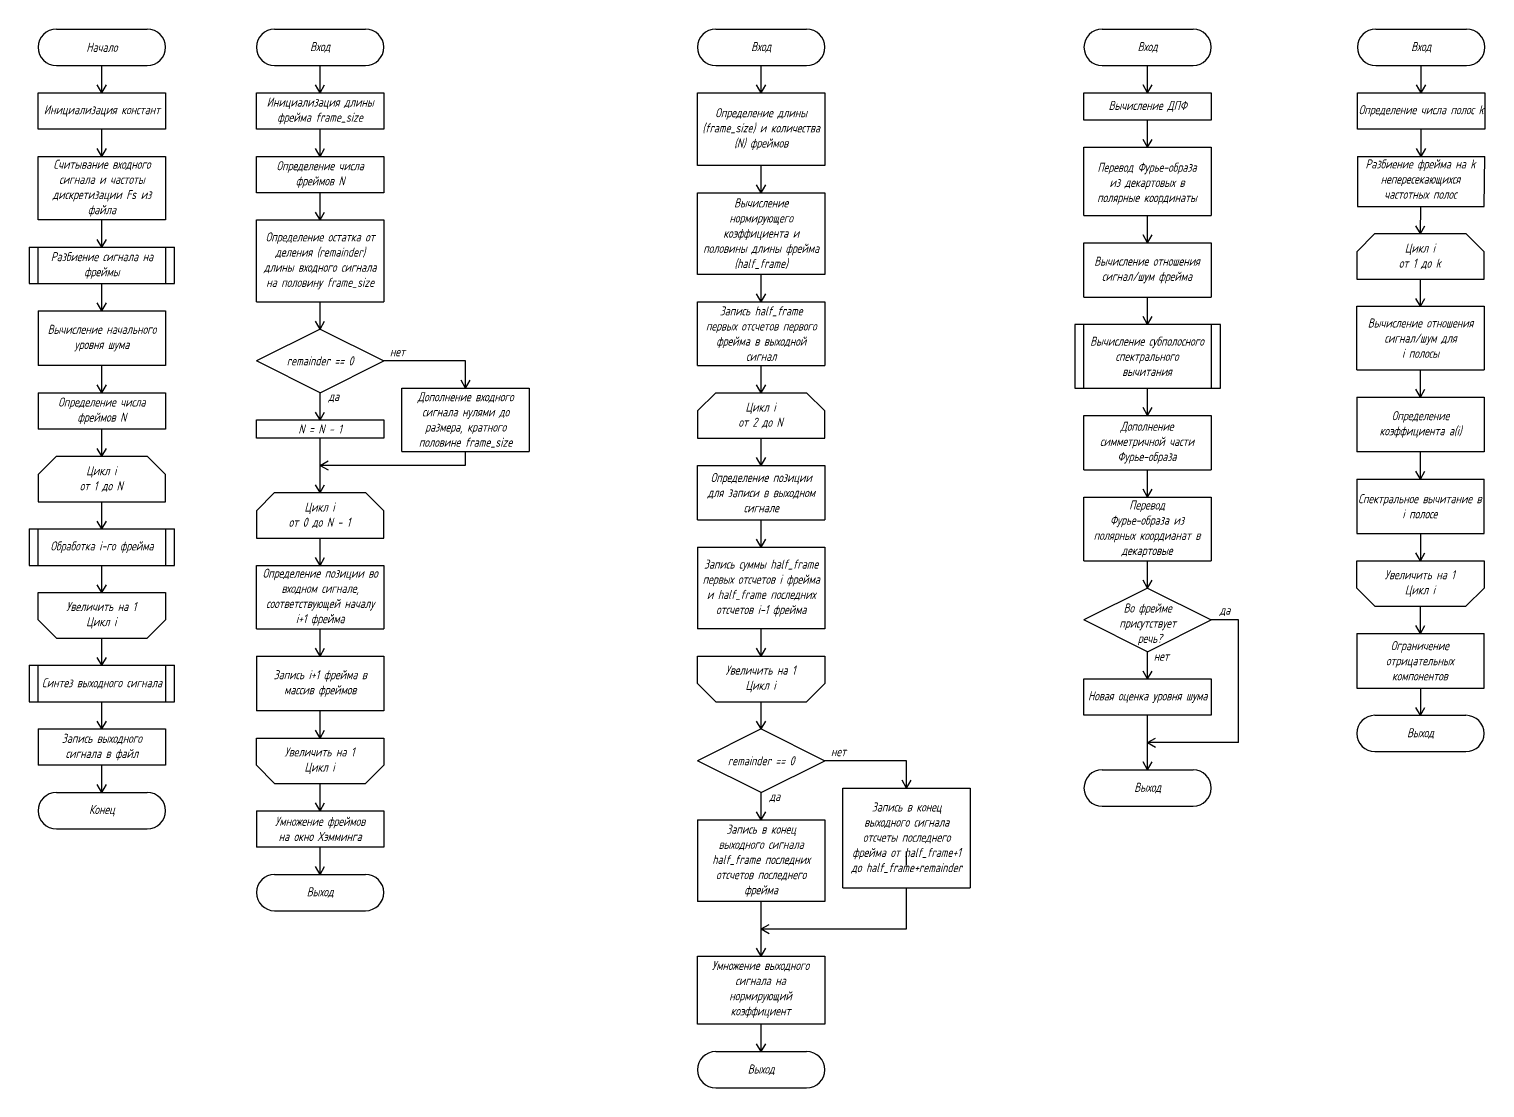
# Model space of a CAD drawing. Extents: x 1752 to 3361, y -1594 to 668.
# Drawn here: x 1760 to 3361, y -1594 to -429 of the extents above; entities that cross this region are included whole.
import ezdxf

# ---------------------------------------------------------------- set-up
doc = ezdxf.new("R2010")
doc.units = 0
doc.header["$MEASUREMENT"] = 0
doc.layers.get('0').update_dxf_attribs({"linetype": 'CONTINUOUS'})
doc.layers.add('текст', color=7, linetype='CONTINUOUS', lineweight=30)
doc.styles.add('стиль1', font='romans.shx', dxfattribs={"width": 0.75, "oblique": 15, "height": 3.5})

msp = doc.modelspace()

# ---------------------------------------------------------------- linework, layer by layer
for p, q in [((1790, -428.7), (1890, -428.7)), ((2030, -428.7), (2130, -428.7)), ((2515, -428.7), (2615, -428.7)), ((2940, -428.7), (3040, -428.7)), ((3240.8, -428.7), (3340.8, -428.7)), ((1790, -468.7), (1890, -468.7)), ((1840, -498.7), (1840, -468.7)), ((2030, -468.7), (2130, -468.7)), ((2080, -498.7), (2080, -468.7)), ((2515, -468.7), (2615, -468.7)), ((2565, -498.7), (2565, -468.7)), ((2940, -468.7), (3040, -468.7)), ((2990, -498.7), (2990, -468.7)), ((3240.8, -468.7), (3340.8, -468.7)), ((3290.8, -498.7), (3290.8, -468.7)), ((1840, -498.7), (1835, -490)), ((1840, -498.7), (1845, -490)), ((2080, -498.7), (2075, -490)), ((2080, -498.7), (2085, -490)), ((2565, -498.7), (2560, -490)), ((2565, -498.7), (2570, -490)), ((2990, -498.7), (2985, -490)), ((2990, -498.7), (2995, -490)), ((3290.8, -498.7), (3285.8, -490)), ((3290.8, -498.7), (3295.8, -490)), ((1770, -498.7), (1910, -498.7)), ((1770, -538.7), (1770, -498.7)), ((1910, -498.7), (1910, -538.7)), ((2010, -498.7), (2150, -498.7)), ((2010, -538.7), (2010, -498.7)), ((2150, -498.7), (2150, -538.7)), ((2495, -498.7), (2635, -498.7)), ((2495, -578.7), (2495, -498.7)), ((2635, -498.7), (2635, -578.7)), ((2920, -498.7), (3060, -498.7)), ((2920, -528.7), (2920, -498.7)), ((3060, -498.7), (3060, -528.7)), ((3220.8, -498.7), (3360.8, -498.7)), ((3220.8, -538.7), (3220.8, -498.7)), ((3360.8, -498.7), (3360.8, -538.7)), ((1910, -538.7), (1770, -538.7)), ((1840, -568.7), (1840, -538.7)), ((2150, -538.7), (2010, -538.7)), ((2080, -568.7), (2080, -538.7)), ((3060, -528.7), (2920, -528.7)), ((2990, -558.7), (2990, -528.7)), ((3360.8, -538.7), (3220.8, -538.7)), ((3290.8, -568.7), (3290.8, -538.7)), ((1840, -568.7), (1835, -560)), ((1840, -568.7), (1845, -560)), ((2080, -568.7), (2075, -560)), ((2080, -568.7), (2085, -560)), ((2920, -558.7), (3060, -558.7)), ((2920, -633.7), (2920, -558.7)), ((2990, -558.7), (2985, -550)), ((2990, -558.7), (2995, -550)), ((3060, -558.7), (3060, -633.7)), ((3290.8, -568.7), (3285.8, -560)), ((3290.8, -568.7), (3295.8, -560)), ((1770, -568.7), (1910, -568.7)), ((1770, -638.7), (1770, -568.7)), ((1910, -568.7), (1910, -638.7)), ((2010, -568.7), (2150, -568.7)), ((2010, -608.7), (2010, -568.7)), ((2150, -568.7), (2150, -608.7)), ((3220.8, -568.7), (3360.8, -568.7)), ((3220.8, -568.7), (3220.8, -623.7)), ((3360, -623.7), (3360.8, -568.7)), ((2635, -578.7), (2495, -578.7)), ((2565, -608.7), (2565, -578.7)), ((2565, -608.7), (2560, -600)), ((2565, -608.7), (2570, -600)), ((2150, -608.7), (2010, -608.7)), ((2080, -638.7), (2080, -608.7)), ((2495, -608.7), (2635, -608.7)), ((2495, -698.7), (2495, -608.7)), ((2635, -608.7), (2635, -698.7)), ((3220.8, -623.7), (3360, -623.7)), ((3290, -653.7), (3290.4, -623.7)), ((1910, -638.7), (1770, -638.7)), ((1840, -668.7), (1840, -638.7)), ((2010, -638.7), (2150, -638.7)), ((2010, -728.7), (2010, -638.7)), ((2080, -638.7), (2075, -630)), ((2080, -638.7), (2085, -630)), ((2150, -638.7), (2150, -728.7)), ((2920, -633.7), (3060, -633.7)), ((2990, -663.7), (2990, -633.7)), ((2990, -663.7), (2985, -655)), ((2990, -663.7), (2995, -655)), ((3240, -653.7), (3220, -673.7)), ((3240, -653.7), (3340, -653.7)), ((3290, -653.7), (3285, -645)), ((3290, -653.7), (3295, -645)), ((3340, -653.7), (3360, -673.7)), ((1760, -668.7), (1920, -668.7)), ((1760, -668.7), (1760, -708.7)), ((1770, -708.7), (1770, -668.7)), ((1840, -668.7), (1835, -660)), ((1840, -668.7), (1845, -660)), ((1910, -668.7), (1910, -708.7)), ((1920, -708.7), (1920, -668.7)), ((2920, -663.7), (3060, -663.7)), ((2920, -723.7), (2920, -663.7)), ((3060, -663.7), (3060, -723.7)), ((3220, -673.7), (3220, -703.7)), ((3360, -703.7), (3360, -673.7)), ((2635, -698.7), (2495, -698.7)), ((2565, -728.7), (2565, -698.7)), ((3220, -703.7), (3360, -703.7)), ((3290, -733.7), (3290, -703.7)), ((1760, -708.7), (1920, -708.7)), ((1840, -738.7), (1840, -708.7)), ((2565, -728.7), (2560, -720)), ((2565, -728.7), (2570, -720)), ((1840, -738.7), (1835, -730)), ((1840, -738.7), (1845, -730)), ((2010, -728.7), (2150, -728.7)), ((2080, -758.7), (2080, -728.7)), ((2495, -728.7), (2635, -728.7)), ((2495, -798.7), (2495, -728.7)), ((2635, -728.7), (2635, -798.7)), ((2920, -723.7), (3060, -723.7)), ((2990, -753.7), (2990, -723.7)), ((3220, -733.7), (3360, -733.7)), ((3220, -803.7), (3220, -733.7)), ((3290, -733.7), (3285, -725)), ((3290, -733.7), (3295, -725)), ((3360, -733.7), (3360, -803.7)), ((1770, -738.7), (1910, -738.7)), ((1770, -738.7), (1770, -798.7)), ((1910, -738.7), (1910, -798.7)), ((2080, -758.7), (2075, -750)), ((2080, -758.7), (2085, -750)), ((2990, -753.7), (2985, -745)), ((2990, -753.7), (2995, -745)), ((2080, -758.7), (2010, -793.7)), ((2080, -758.7), (2150, -793.7)), ((2910, -753.7), (2910, -823.7)), ((3070, -753.7), (2910, -753.7)), ((2920, -823.7), (2920, -753.7)), ((3060, -753.7), (3060, -823.7)), ((3070, -823.7), (3070, -753.7)), ((1910, -798.7), (1770, -798.7)), ((1840, -828.7), (1840, -798.7)), ((2080, -828.7), (2010, -793.7)), ((2080, -828.7), (2150, -793.7)), ((2240, -793.7), (2150, -793.7)), ((2240, -823.7), (2240, -793.7)), ((2495, -798.7), (2635, -798.7)), ((2565, -828.7), (2565, -798.7)), ((2240, -823.7), (2235, -815)), ((2240, -823.7), (2245, -815)), ((3220, -803.7), (3360, -803.7)), ((3290, -833.7), (3290, -803.7)), ((1770, -828.7), (1910, -828.7)), ((1770, -828.7), (1770, -868.7)), ((1840, -828.7), (1835, -820)), ((1840, -828.7), (1845, -820)), ((1910, -828.7), (1910, -868.7)), ((2080, -858.7), (2080, -828.7)), ((2170, -823.7), (2310, -823.7)), ((2170, -893.6), (2170, -823.7)), ((2310, -823.7), (2310, -893.6)), ((2515, -828.7), (2495, -848.7)), ((2515, -828.7), (2615, -828.7)), ((2565, -828.7), (2560, -820)), ((2565, -828.7), (2570, -820)), ((2615, -828.7), (2635, -848.7)), ((2910, -823.7), (3070, -823.7)), ((2990, -853.7), (2990, -823.7)), ((3290, -833.7), (3285, -825)), ((3290, -833.7), (3295, -825)), ((2990, -853.7), (2985, -845)), ((2990, -853.7), (2995, -845)), ((3220, -833.7), (3360, -833.7)), ((3220, -833.7), (3220, -893.7)), ((3360, -833.7), (3360, -893.7)), ((2010, -858.7), (2150, -858.7)), ((2010, -878.7), (2010, -858.7)), ((2080, -858.7), (2075, -850)), ((2080, -858.7), (2085, -850)), ((2150, -858.7), (2150, -878.7)), ((2495, -848.7), (2495, -878.7)), ((2635, -878.7), (2635, -848.7)), ((2920, -853.7), (3060, -853.7)), ((2920, -913.7), (2920, -853.7)), ((3060, -853.7), (3060, -913.7)), ((1910, -868.7), (1770, -868.7)), ((1840, -898.7), (1840, -868.7)), ((2150, -878.7), (2010, -878.7)), ((2080, -938.7), (2080, -878.7)), ((2495, -878.7), (2635, -878.7)), ((2565, -908.7), (2565, -878.7)), ((1840, -898.7), (1835, -890)), ((1840, -898.7), (1845, -890)), ((2170, -893.6), (2310, -893.6)), ((2240, -908.6), (2240, -893.6)), ((3360, -893.7), (3220, -893.7)), ((3290, -923.7), (3290, -893.7)), ((1790, -898.7), (1770, -918.7)), ((1790, -898.7), (1890, -898.7)), ((1890, -898.7), (1910, -918.7)), ((2080, -908.7), (2088.7, -903.7)), ((2240, -908.7), (2080, -908.7)), ((2080, -908.7), (2088.7, -913.7)), ((2495, -908.7), (2635, -908.7)), ((2495, -968.7), (2495, -908.7)), ((2565, -908.7), (2560, -900)), ((2565, -908.7), (2570, -900)), ((2635, -908.7), (2635, -968.7)), ((1770, -918.7), (1770, -948.7)), ((1910, -948.7), (1910, -918.7)), ((2920, -913.7), (3060, -913.7)), ((2990, -943.7), (2990, -913.7)), ((3220, -923.7), (3360, -923.7)), ((3220, -923.7), (3220, -983.7)), ((3290, -923.7), (3285, -915)), ((3290, -923.7), (3295, -915)), ((3360, -983.7), (3360, -923.7)), ((2030, -938.7), (2010, -958.7)), ((2030, -938.7), (2130, -938.7)), ((2080, -938.7), (2075, -930)), ((2080, -938.7), (2085, -930)), ((2130, -938.7), (2150, -958.7)), ((2920, -943.7), (3060, -943.7)), ((2920, -1013.7), (2920, -943.7)), ((2990, -943.7), (2985, -935)), ((2990, -943.7), (2995, -935)), ((3060, -943.7), (3060, -1013.7)), ((1770, -948.7), (1910, -948.7)), ((1840, -978.7), (1840, -948.7)), ((2010, -958.7), (2010, -988.7)), ((2150, -988.7), (2150, -958.7)), ((1840, -978.7), (1835, -970)), ((1840, -978.7), (1845, -970)), ((2495, -968.7), (2635, -968.7)), ((2565, -998.7), (2565, -968.7)), ((1760, -978.7), (1920, -978.7)), ((1760, -978.7), (1760, -1018.7)), ((1770, -1018.7), (1770, -978.7)), ((1910, -978.7), (1910, -1018.7)), ((1920, -1018.7), (1920, -978.7)), ((2010, -988.7), (2150, -988.7)), ((2080, -1018.7), (2080, -988.7)), ((2565, -998.7), (2560, -990)), ((2565, -998.7), (2570, -990)), ((3220, -983.7), (3360, -983.7)), ((3290, -983.7), (3290, -1013.7)), ((2495, -998.7), (2635, -998.7)), ((2495, -998.7), (2495, -1088.7)), ((2635, -998.7), (2635, -1088.7)), ((3290, -1013.7), (3285, -1005)), ((3290, -1013.7), (3295, -1005)), ((1760, -1018.7), (1920, -1018.7)), ((1840, -1048.7), (1840, -1018.7)), ((2010, -1018.7), (2150, -1018.7)), ((2010, -1088.7), (2010, -1018.7)), ((2080, -1018.7), (2075, -1010)), ((2080, -1018.7), (2085, -1010)), ((2150, -1018.7), (2150, -1088.7)), ((2920, -1013.7), (3060, -1013.7)), ((2990, -1043.7), (2990, -1013.7)), ((3220, -1043.7), (3220, -1013.7)), ((3220, -1013.7), (3360, -1013.7)), ((3360, -1013.7), (3360, -1043.7)), ((1840, -1048.7), (1835, -1040)), ((1840, -1048.7), (1845, -1040)), ((2990, -1043.7), (2985, -1035)), ((2990, -1043.7), (2995, -1035)), ((1770, -1078.7), (1770, -1048.7)), ((1770, -1048.7), (1910, -1048.7)), ((1910, -1048.7), (1910, -1078.7)), ((2990, -1043.7), (2920, -1078.7)), ((2990, -1043.7), (3060, -1078.7)), ((3240, -1063.7), (3220, -1043.7)), ((3340, -1063.7), (3360, -1043.7)), ((3240, -1063.7), (3340, -1063.7)), ((3290, -1093.7), (3290, -1063.7)), ((1790, -1098.7), (1770, -1078.7)), ((1890, -1098.7), (1910, -1078.7)), ((2990, -1113.7), (2920, -1078.7)), ((2990, -1113.7), (3060, -1078.7)), ((3090, -1078.7), (3060, -1078.7)), ((3090, -1213.7), (3090, -1078.7)), ((3290, -1093.7), (3285, -1085)), ((3290, -1093.7), (3295, -1085)), ((1790, -1098.7), (1890, -1098.7)), ((1840, -1128.7), (1840, -1098.7)), ((2010, -1088.7), (2150, -1088.7)), ((2080, -1118.7), (2080, -1088.7)), ((2635, -1088.7), (2495, -1088.7)), ((2565, -1118.7), (2565, -1088.7)), ((3220, -1093.7), (3360, -1093.7)), ((3220, -1093.7), (3220, -1153.7)), ((3360, -1153.7), (3360, -1093.7)), ((1840, -1128.7), (1835, -1120)), ((1840, -1128.7), (1845, -1120)), ((2010, -1118.7), (2150, -1118.7)), ((2010, -1118.7), (2010, -1178.7)), ((2080, -1118.7), (2075, -1110)), ((2080, -1118.7), (2085, -1110)), ((2150, -1118.7), (2150, -1178.7)), ((2495, -1148.7), (2495, -1118.7)), ((2495, -1118.7), (2635, -1118.7)), ((2565, -1118.7), (2560, -1110)), ((2565, -1118.7), (2570, -1110)), ((2635, -1118.7), (2635, -1148.7)), ((2990, -1143.7), (2990, -1113.7)), ((1760, -1128.7), (1920, -1128.7)), ((1760, -1128.7), (1760, -1168.7)), ((1770, -1168.7), (1770, -1128.7)), ((1910, -1128.7), (1910, -1168.7)), ((1920, -1168.7), (1920, -1128.7)), ((2990, -1143.7), (2985, -1135)), ((2990, -1143.7), (2995, -1135)), ((2515, -1168.7), (2495, -1148.7)), ((2615, -1168.7), (2635, -1148.7)), ((2920, -1143.7), (3060, -1143.7)), ((2920, -1183.7), (2920, -1143.7)), ((3060, -1143.7), (3060, -1183.7)), ((3220, -1153.7), (3360, -1153.7)), ((3290, -1153.7), (3290, -1183.7)), ((1760, -1168.7), (1920, -1168.7)), ((1840, -1198.7), (1840, -1168.7)), ((2150, -1178.7), (2010, -1178.7)), ((2080, -1208.7), (2080, -1178.7)), ((2515, -1168.7), (2615, -1168.7)), ((2565, -1198.7), (2565, -1168.7)), ((3060, -1183.7), (2920, -1183.7)), ((2990, -1243.7), (2990, -1183.7)), ((3240, -1183.7), (3340, -1183.7)), ((3290, -1183.7), (3285, -1175)), ((3290, -1183.7), (3295, -1175)), ((1770, -1198.7), (1910, -1198.7)), ((1770, -1198.7), (1770, -1238.7)), ((1840, -1198.7), (1835, -1190)), ((1840, -1198.7), (1845, -1190)), ((1910, -1198.7), (1910, -1238.7)), ((2080, -1208.7), (2075, -1200)), ((2080, -1208.7), (2085, -1200)), ((2565, -1198.7), (2495, -1233.7)), ((2565, -1198.7), (2560, -1190)), ((2565, -1198.7), (2570, -1190)), ((2565, -1198.7), (2635, -1233.7)), ((2010, -1238.7), (2010, -1208.7)), ((2010, -1208.7), (2150, -1208.7)), ((2150, -1208.7), (2150, -1238.7)), ((2990, -1213.7), (2998.7, -1208.7)), ((2990, -1213.7), (2998.7, -1218.7)), ((3090, -1213.7), (2990, -1213.7)), ((3240, -1223.7), (3340, -1223.7)), ((1910, -1238.7), (1770, -1238.7)), ((1840, -1268.7), (1840, -1238.7)), ((2030, -1258.7), (2010, -1238.7)), ((2130, -1258.7), (2150, -1238.7)), ((2565, -1268.7), (2495, -1233.7)), ((2565, -1268.7), (2635, -1233.7)), ((2725, -1233.7), (2635, -1233.7)), ((2725, -1263.7), (2725, -1233.7)), ((2940, -1243.7), (3040, -1243.7)), ((2990, -1243.7), (2985, -1235)), ((2990, -1243.7), (2995, -1235)), ((1840, -1268.7), (1835, -1260)), ((1840, -1268.7), (1845, -1260)), ((2030, -1258.7), (2130, -1258.7)), ((2080, -1288.7), (2080, -1258.7)), ((2655, -1263.7), (2795, -1263.7)), ((2655, -1373.7), (2655, -1263.7)), ((2725, -1263.7), (2720, -1255)), ((2725, -1263.7), (2730, -1255)), ((2795, -1263.7), (2795, -1373.7)), ((1790, -1268.7), (1890, -1268.7)), ((2080, -1288.7), (2075, -1280)), ((2080, -1288.7), (2085, -1280)), ((2565, -1298.7), (2565, -1268.7)), ((2010, -1288.7), (2150, -1288.7)), ((2010, -1288.7), (2010, -1328.7)), ((2150, -1288.7), (2150, -1328.7)), ((2565, -1298.7), (2560, -1290)), ((2565, -1298.7), (2570, -1290)), ((2940, -1283.7), (3040, -1283.7)), ((1790, -1308.7), (1890, -1308.7)), ((2495, -1298.7), (2635, -1298.7)), ((2495, -1298.7), (2495, -1388.7)), ((2635, -1298.7), (2635, -1388.7)), ((2150, -1328.7), (2010, -1328.7)), ((2080, -1358.7), (2080, -1328.7)), ((2725, -1348.6), (2725, -1333.6)), ((2030, -1358.7), (2130, -1358.7)), ((2080, -1358.7), (2075, -1350)), ((2080, -1358.7), (2085, -1350)), ((2655, -1373.7), (2795, -1373.7)), ((2725, -1418.7), (2725, -1373.7)), ((2635, -1388.7), (2495, -1388.7)), ((2565, -1448.7), (2565, -1388.7)), ((2030, -1398.7), (2130, -1398.7)), ((2565, -1418.7), (2573.7, -1413.7)), ((2565, -1418.7), (2573.7, -1423.7)), ((2565, -1418.7), (2725, -1418.7)), ((2565, -1448.7), (2560, -1440)), ((2565, -1448.7), (2570, -1440)), ((2495, -1448.7), (2635, -1448.7)), ((2495, -1523.7), (2495, -1448.7)), ((2635, -1448.7), (2635, -1523.7)), ((2635, -1523.7), (2495, -1523.7)), ((2565, -1553.7), (2565, -1523.7)), ((2565, -1553.7), (2560, -1545)), ((2565, -1553.7), (2570, -1545)), ((2515, -1553.7), (2615, -1553.7)), ((2515, -1593.7), (2615, -1593.7))]:
    msp.add_line(p, q)
for centre, start, end in [((1790, -448.7), 90, 270), ((1890, -448.7), 270, 90), ((2030, -448.7), 90, 270), ((2130, -448.7), 270, 90), ((2515, -448.7), 90, 270), ((2615, -448.7), 270, 90), ((2940, -448.7), 90, 270), ((3040, -448.7), 270, 90), ((3240.8, -448.7), 90, 270), ((3340.8, -448.7), 270, 90), ((3240, -1203.7), 90, 270), ((3340, -1203.7), 270, 90), ((2940, -1263.7), 90, 270), ((3040, -1263.7), 270, 90), ((1790, -1288.7), 90, 270), ((1890, -1288.7), 270, 90), ((2030, -1378.7), 90, 270), ((2130, -1378.7), 270, 90), ((2515, -1573.7), 90, 270), ((2615, -1573.7), 270, 90)]:
    msp.add_arc(centre, 20, start, end)

# ---------------------------------------------------------------- texts
at = {"layer": 'текст', "char_height": 10, "attachment_point": 5, "style": 'стиль1'}
for s, width, heights, insert in [('\\pxqc;Начало', 100.129, [10.5], (1840, -448.7)), ('\\pxqc;Вход', 100.129, [10.5], (2080, -448.7)), ('\\pxqc;Вход', 100.129, [10.5], (2565, -448.7)), ('\\pxqc;Вход', 100.129, [10.5], (2990, -448.7)), ('\\pxqc;Вход', 100.129, [10.5], (3290.8, -448.7)), ('\\pxqc;Инициализация длины фрейма frame_size', 138.684, [38.9], (2080.1, -518.7)), ('\\pxqc;Вычисление ДПФ', 138.684, [38.9], (2990.1, -513.7)), ('\\pxqc;Определение числа полос k', 141.659, [68.6], (3290.8, -518.7)), ('\\pxqc;Инициализация констант', 138.684, [38.9], (1840.1, -518.7)), ('\\pxqc;Определение длины (frame_size) и количества (N) фреймов', 141.659, [68.6], (2565, -538.7)), ('\\pxqc;Считывание входного сигнала и частоты дискретизации Fs из файла', 139.263, [70.7], (1840.1, -603.7)), ('\\pxqc;Определение числа фреймов N', 139.263, [70.7], (2080.1, -588.7)), ('\\pxqc;Перевод Фурье-образа из декартовых в полярные координаты ', 135.134, [80.9], (2989.3, -598.7)), ('\\pxqc;Разбиение фрейма на k непересекающихся частотных полос', 141.659, [44.5], (3290, -593.7)), ('\\pxqc;Вычисление нормирующего коэффициента и половины длины фрейма (half_frame)', 139.263, [89.8], (2565, -653.7)), ('\\pxqc;Определение остатка от деления (remainder) длины входного сигнала на половину frame_size', 138.684, [84.9], (2080.1, -683.7)), ('\\pxqc;Цикл i\\Pот 1 до k', 138.684, [38.9], (3289.3, -678.7)), ('\\pxqc;Разбиение сигнала на фреймы', 138.684, [38.9], (1840.1, -688.7)), ('\\pxqc;Вычисление отношения сигнал/шум фрейма', 138.684, [57.2], (2989.3, -693.7)), ('\\pxqc;Запись half_frame первых отсчетов первого фрейма в выходной сигнал', 138.684, [84.9], (2565.1, -763.7)), ('\\pxqc;Вычисление отношения сигнал/шум для \\Pi полосы', 138.684, [89.9], (3290.1, -768.7)), ('\\pxqc;Вычисление начального уровня шума', 138.684, [52], (1840.1, -768.7)), ('\\pxqc;Вычисление субполосного спектрального вычитания', 138.684, [65], (2989.3, -788.7)), ('\\pxqc;нет', 29.677, [14.2], (2165, -783.7)), ('\\pxqc;remainder == 0', 138.684, [14.2], (2080, -793.7)), ('\\pxqc;да', 29.677, [14.2], (2095, -833.7)), ('\\pxqc;Дополнение входного сигнала нулями до размера, кратного половине frame_size', 138.684, [69.9], (2240, -858.7)), ('\\pxqc;Определение числа фреймов N', 138.684, [33.6], (1840, -848.7)), ('\\pxqc;Цикл i\\Pот 2 до N', 138.684, [38.9], (2564.3, -853.7)), ('\\pxqc;N = N - 1', 139.263, [70.7], (2080, -868.7)), ('\\pxqc;Дополнение симметричной части Фурье-образа', 138.684, [57.2], (2989.3, -883.7)), ('\\pxqc;Определение коэффициента a(i) ', 138.684, [52], (3290.1, -863.7)), ('\\pxqc;Цикл i\\Pот 1 до N', 138.684, [38.9], (1839.3, -923.7)), ('\\pxqc;Определение позиции для записи в выходном сигнале', 138.684, [51.6], (2565.1, -938.7)), ('\\pxqc;Спектральное вычитание в \\Pi полосе', 131.345, [52], (3289.3, -953.7)), ('\\pxqc;Цикл i\\Pот 0 до N - 1', 138.684, [38.9], (2079.3, -963.7)), ('\\pxqc;Перевод \\PФурье-образа из полярных коордианат в декартовые ', 138.684, [66.8], (2989.3, -978.7)), ('\\pxqc;Обработка i-го фрейма', 138.684, [38.9], (1840.1, -998.7)), ('\\pxqc;Определение позиции во входном сигнале, соответствующей началу i+1 фрейма', 138.684, [89.9], (2080.1, -1053.7)), ('\\pxqc;Запись суммы half_frame первых отсчетов i фрейма и half_frame последних отсчетов i-1 фрейма', 141.323, [86.3], (2565.1, -1043.7)), ('\\pxqc;Увеличить на 1\\PЦикл i', 138.684, [38.9], (3289.3, -1038.7)), ('\\pxqc;Увеличить на 1\\PЦикл i', 138.684, [38.9], (1839.3, -1073.7)), ('\\pxqc;Во фрейме \\P\\pq*;присутствует \\P\\pqc; речь?', 138.684, [76.1], (2990, -1083.7)), ('\\pxqc;да', 29.677, [14.2], (3075, -1068.7)), ('\\pxqc;Ограничение отрицательных компонентов', 131.345, [52], (3289.3, -1123.7)), ('\\pxqc;нет', 29.677, [14.2], (3005, -1118.7)), ('\\pxqc;Запись i+1 фрейма в массив фреймов', 138.684, [52], (2080.1, -1148.7)), ('\\pxqc;Увеличить на 1\\PЦикл i', 138.684, [38.9], (2564.3, -1143.7)), ('\\pxqc;Синтез выходного сигнала', 138.684, [38.9], (1840.1, -1148.7)), ('\\pxqc;Новая оценка уровня шума', 139.263, [70.7], (2990.1, -1163.7)), ('\\pxqc;Выход', 100.129, [10.5], (3290, -1203.7)), ('\\pxqc;Запись выходного сигнала в файл', 138.684, [33.6], (1840, -1218.7)), ('\\pxqc;Увеличить на 1\\PЦикл i', 138.684, [38.9], (2079.3, -1233.7)), ('\\pxqc;remainder == 0', 138.684, [14.2], (2565, -1233.7)), ('\\pxqc;нет', 29.677, [14.2], (2650, -1223.7)), ('\\pxqc;Выход', 100.129, [10.5], (2990, -1263.7)), ('\\pxqc;да', 29.677, [14.2], (2580, -1273.7)), ('\\pxqc;Запись в конец выходного сигнала отсчеты последнего фрейма от half_frame+1 до half_frame+remainder  ', 138.684, [96.7], (2725, -1318.7)), ('\\pxqc;Конец', 100.129, [10.5], (1840, -1288.7)), ('\\pxqc;Умножение фреймов \\Pна окно Хэмминга', 138.684, [33.6], (2080, -1308.7)), ('\\pxqc;Запись в конец выходного сигнала half_frame последних отсчетов последнего фрейма', 141.323, [86.3], (2565, -1343.7)), ('\\pxqc;Выход', 100.129, [10.5], (2080, -1378.7)), ('\\pxqc;Умножение выходного сигнала на нормирующий коэффициент', 138.684, [70], (2564.3, -1485.3)), ('\\pxqc;Выход', 100.129, [10.5], (2565, -1573.7))]:
    msp.add_mtext_dynamic_manual_height_columns(s, width=width, gutter_width=17.5, heights=heights, dxfattribs=dict(at, insert=insert))

doc.saveas('drawing.dxf')
